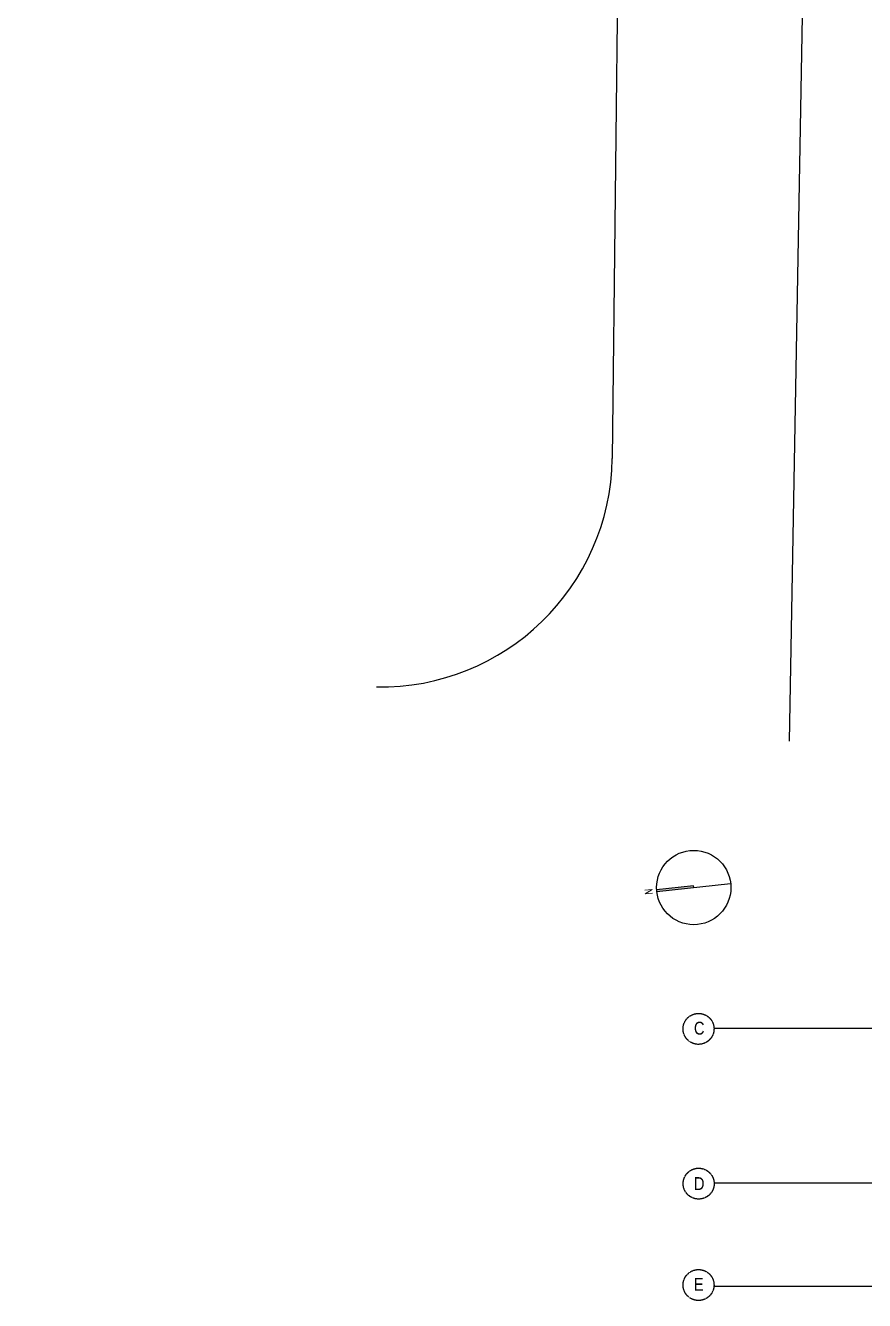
# Model space of a CAD drawing. Extents: x 0 to 163200, y -20682 to 90307.
# Drawn here: x 0 to 32546, y -13086 to 36347 of the extents above; entities that cross this region are included whole.
import ezdxf

# ---------------------------------------------------------------- set-up
doc = ezdxf.new("R2010")
doc.units = 0
doc.header["$LTSCALE"] = 8
doc.header["$MEASUREMENT"] = 0
doc.linetypes.add('CENTER', pattern=[2, 1.25, -0.25, 0.25, -0.25])
doc.linetypes.add('DOT', pattern=[0.25, 0, -0.25])
doc.layers.get('0').update_dxf_attribs({"linetype": 'CONTINUOUS'})
for name, color, linetype in [('FUTURE-BUILDINGS', 5, 'DOT'), ('GRID', 5, 'CENTER'), ('ROAD', 5, 'CONTINUOUS')]:
    doc.layers.add(name, color=color, linetype=linetype)
doc.styles.add('KRTA-35', font='SIMPLEX', dxfattribs={"width": 0.8, "height": 3.5})
doc.styles.add('TXT-50-$100', font='ARIALN.TTF', dxfattribs={"height": 500})

# ---------------------------------------------------------------- blocks, each defined once
blk = doc.blocks.new('A$C56FB124C')
blk.add_hatch(color=256).paths.add_polyline_path([(5044, 3820), (5026, 3995), (1210, 3588, 0.0114331), (1224, 3413)])
for p, q in [((5026, 3995), (1210, 3588)), ((1224, 3413), (8864, 4227)), ((5044, 3820), (5026, 3995))]:
    blk.add_line(p, q)
blk.add_circle((5044, 3820), 3842)
at = {"style": 'KRTA-35', "width": 0.8}
blk.add_text('N', height=768, rotation=96.08353, dxfattribs=at).set_placement((807, 3150))

msp = doc.modelspace()

# ---------------------------------------------------------------- linework, layer by layer
at = {"layer": 'FUTURE-BUILDINGS'}
msp.add_line((13619.5, 10700.4), (13619.5, 10700.4), dxfattribs=at)
msp.add_line((13619.5, 10700.4), (13619.5, 10700.4), dxfattribs=at)
at = {"layer": 'GRID', "ltscale": 0.5}
for p, q in [((26702.1, -2525.6), (149115.2, -2525.6)), ((26702.1, -2525.6), (149115.2, -2525.6)), ((26712.1, -8525.6), (144306.4, -8525.6)), ((26712.1, -8525.6), (144306.4, -8525.6)), ((26707.1, -12525.6), (144306.4, -12525.6)), ((26707.1, -12525.6), (144306.4, -12525.6))]:
    msp.add_line(p, q, dxfattribs=at)
for centre in [(26107.8, -2555.3), (26107.8, -2555.3), (26112.8, -8555.3), (26112.8, -8555.3), (26107.8, -12486.2), (26107.8, -12486.2)]:
    msp.add_circle(centre, 600, dxfattribs=at)
at = {"layer": 'ROAD'}
msp.add_line((30691.1, 68125.1), (29626.2, 8606), dxfattribs=at)
msp.add_line((30691.1, 68125.1), (29626.2, 8606), dxfattribs=at)
at = {"layer": 'ROAD', "flags": 128}
msp.add_lwpolyline([(0, 55209.5), (8285.5, 54864.1, -0.4177264), (22986.6, 39990.1), (22761.5, 19556.1)], format="xyb", dxfattribs=at)
msp.add_lwpolyline([(0, 55209.5), (8285.5, 54864.1, -0.4177264), (22986.6, 39990.1), (22761.5, 19556.1)], format="xyb", dxfattribs=at)
at = {"layer": 'ROAD'}
msp.add_arc((13762.6, 19699.3), 9000, 269.08873, 359.08873, dxfattribs=at)
msp.add_arc((13762.6, 19699.3), 9000, 269.08873, 359.08873, dxfattribs=at)

# ---------------------------------------------------------------- block references
at = {"xscale": 0.375, "yscale": 0.375, "zscale": 0.375}
msp.add_blockref('A$C56FB124C', (24029.7, 1491.9), dxfattribs=at)
msp.add_blockref('A$C56FB124C', (24029.7, 1491.9), dxfattribs=at)

# ---------------------------------------------------------------- texts
at = {"layer": 'GRID', "style": 'TXT-50-$100'}
for s, p in [('C', (25928, -2778.6)), ('C', (25928, -2778.6)), ('D', (25927, -8802.4)), ('D', (25927, -8802.4)), ('E', (25928, -12709.5)), ('E', (25928, -12709.5))]:
    msp.add_text(s, height=500, dxfattribs=at).set_placement(p)

doc.saveas('drawing.dxf')
